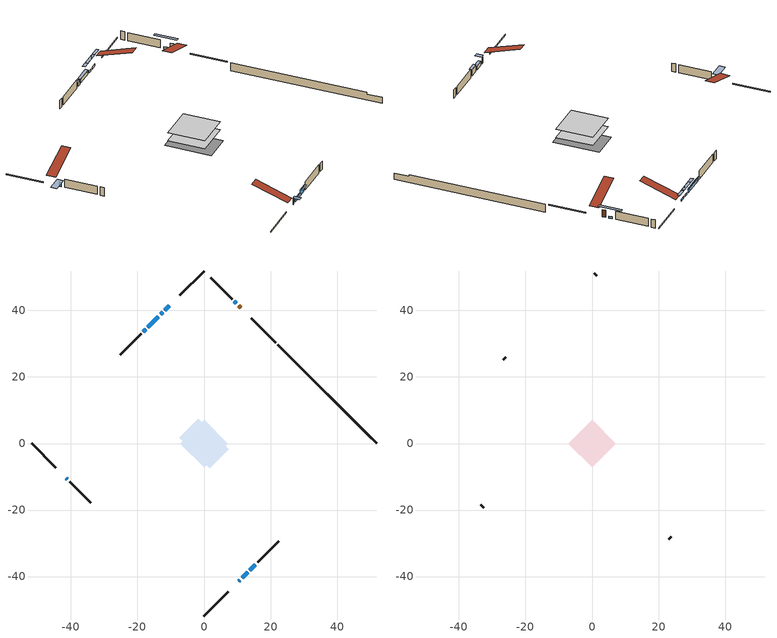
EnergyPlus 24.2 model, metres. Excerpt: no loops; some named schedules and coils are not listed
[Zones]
conditioned space
 floor adiabatic (AdiabaticFloorConstruction): -7.21,0 0,7.21 7.21,0 0,-7.21 z0.77
 floor foundation (Slab1 construction): -7.41,1.72 -1.72,7.41 7.41,-1.72 1.72,-7.41 z-1.55
 wall outside (RimJoist1 construction): 0,-51.84 7.27,-44.58 / -51.84,0 -44.58,-7.27 / 0,51.84 -7.27,44.58 / 21.53,30.31 14.26,37.58 z0.77:1.07
 wall outside (AdiabaticWallConstruction 1): 11.1,40.74 10.41,41.43 z0.77:2.8
 wall outside (AdiabaticWallConstruction): 10.43,-41.41 10.81,-41.03 / 13.77,-38.07 15.43,-36.42 z0.77:2.5; 9.76,42.08 9.11,42.73 / -10.43,41.41 -11.72,40.12 / -12.38,39.46 -13.03,38.81 z0.77:1.33; -41.41,-10.43 -41.03,-10.81 z0.77:2.07; -13.68,38.16 -16.92,34.92 / -17.57,34.27 -18.22,33.62 z0.77:1.84; 11.46,-40.38 13.12,-38.73 z0.77:1.79
 wall outside (Wall1 construction): 16.08,-35.76 22.44,-29.4 / -40.38,-11.46 -34.02,-17.82 / -18.88,32.96 -25.24,26.61 / 8.45,43.39 2.1,49.75 z0.77:3.21
 wall foundation (FoundationWall1 construction): 22.18,29.66,-1.55 22.18,29.66,0.77 48.88,2.97,0.77 48.88,2.97,0.28 51.84,0,0.28 51.84,0,-1.55
 window (WindowConstruction 4): 10.43,-41.41 10.81,-41.03 z0.77:2.5
 window (WindowConstruction 6): 9.76,42.08 9.11,42.73 z0.77:1.33
 window (WindowConstruction 7): -10.43,41.41 -11.72,40.12 z0.77:1.33
 window (WindowConstruction 8): -12.38,39.46 -13.03,38.81 z0.77:1.33
 window (WindowConstruction 5): -41.41,-10.43 -41.03,-10.81 z0.77:2.07
 window (WindowConstruction): -13.68,38.16 -16.92,34.92 z0.77:1.84
 window (WindowConstruction 1): -17.57,34.27 -18.22,33.62 z0.77:1.84
 window (WindowConstruction 2): 11.46,-40.38 13.12,-38.73 z0.77:1.78
 window (WindowConstruction 3): 13.77,-38.07 15.43,-36.42 z0.77:2.5
 door (Door): 11.1,40.74 10.42,41.43 z0.77:2.8
 ceiling adiabatic (AdiabaticFloorConstruction): 0,-7.21 7.21,0 0,7.21 -7.21,0 z0.77
attic - vented
 floor to conditioned space (Floor1 construction Reversed): -7.21,0 0,7.21 7.21,0 0,-7.21 z3.21
 wall outside (Wall2 construction): 23.1,-28.74 23.88,-27.96 / -33.36,-18.48 -32.58,-19.26 / -25.89,25.95 -26.68,25.17 / 1.44,50.4 0.66,51.18 z0.77:3.21
 roof outside (Roof1 construction): 9.77,-42.07,3.21 2.75,-35.04,6.52 0.9,-36.89,6.52 7.92,-43.92,3.21; -42.07,-9.77,3.21 -35.04,-2.75,6.52 -36.89,-0.9,6.52 -43.92,-7.92,3.21; -9.77,42.07,3.21 -2.75,35.04,6.52 -0.9,36.89,6.52 -7.92,43.92,3.21; 11.75,40.09,3.21 4.73,33.06,6.52 6.58,31.21,6.52 13.6,38.24,3.21
shading: 11.02,-40.82 10.22,-41.62 11.51,-42.92 12.31,-42.12 z2.8; 7.17,44.67 11.7,40.15 12.23,40.68 7.71,45.2 z4.07; -13.66,38.18 -8.49,43.35 -9.03,43.89 -14.2,38.72 z4.07; -14.96,36.88 -10.44,41.4 -10.98,41.93 -15.5,37.41 z4.07; -40.6,-11.24 -41.84,-10 -44.86,-13.02 -43.62,-14.26 z2.67; -17.02,34.82 -13.58,38.26 -14.12,38.8 -17.56,35.36 z1.99; -18.33,33.52 -17.47,34.37 -18.01,34.91 -18.86,34.05 z1.99; 13.22,-38.62 11.36,-40.48 11.9,-41.02 13.76,-39.16 z1.93; 15.53,-36.31 13.67,-38.18 14.2,-38.71 16.07,-36.85 z2.65
[Building]
Building 1: Terrain=Suburbs
[Site:Location]
Lennoxville_QC: Latitude {deg}=45.37; Longitude {deg}=-71.82; Time Zone {hr}=-5; Elevation {m}=181; Keep Site Location Information=Yes
[Site:GroundTemperature:Shallow]
1.13419, -1.04782, -1.22257, -0.187089, 3.96977, 8.10726, 11.6942, 13.9665, 14.1596, 12.3115, 8.81593, 4.80536
[Site:WaterMainsTemperature]
Calculation Method=Schedule; Temperature Schedule=mains temperature schedule
[Material] Roughness=Rough; Thermal Absorptance=0.9
Name | Thickness {m} | Conductivity {W/m-K} | Density {kg/m3} | Specific Heat {J/kg-K} | Solar Absorptance | Visible Absorptance
asphalt or fiberglass shingles | 0.00635 | 0.162714 | 1121.4 | 1465.45 | 0.4 | 0.4
ceiling stud and cavity | 0.1397 | 0.112058 | 65.682 | 1177.47 | 0.7 | 0.7
concrete 4.0 in. | 0.1016 | 1.803125 | 2242.8 | 837.4 | 0.7 | 0.7
concrete 8.0 in. | 0.2032 | 1.803125 | 2242.8 | 837.4 | 0.7 | 0.7
door material | 0.04445 | 0.053851 | 512.64 | 1214.23 | 0.7 | 0.7
exterior vertical ins | 0.0398443 | 0.029427 | 32.04 | 1214.23 | 0.7 | 0.7
floor covering | 0.0127 | 0.0433444 | 54.468 | 1339.84 | 0.6 | 0.6
floor rigid ins; wall rigid ins | 0.512978 | 0.029427 | 32.04 | 1214.23 | 0.7 | 0.7
floor stud and cavity | 0.1397 | 1.75129 | 37.0049 | 1207.88 | 0.7 | 0.7
furniture material conditioned space 1 | 0.1524 | 0.115458 | 640.8 | 1214.23 | 0.6 | 0.6
gypsum board | 0.0127 | 0.160291 | 801 | 837.4 | 0.6 | 0.6
gypsum board 1 | 0.0127 | 0.160291 | 801 | 837.4 | 0.7 | 0.7
osb sheathing 0.5 in. | 0.0127 | 0.115458 | 512.64 | 1214.23 | 0.7 | 0.7
osb sheathing 0.75 in. | 0.01905 | 0.115458 | 512.64 | 1214.23 | 0.7 | 0.7
osb sheathing 2.0 in. | 0.0508 | 0.115458 | 512.64 | 1214.23 | 0.7 | 0.7
rim joist stud and cavity | 0.0508 | 0.0299404 | 125.044 | 1163.47 | 0.6 | 0.6
wall stud and cavity | 0.1397 | 0.0849447 | 139.0536 | 1170.24 | 0.7 | 0.7
wall stud and cavity 1 | 0.0889 | 6.1454 | 50.32683 | 1063.81 | 0.6 | 0.6
wall stud and cavity 2 | 0.0889 | 0.380278 | 52.3479 | 1209.89 | 0.7 | 0.7
wall stud and cavity 3 | 0.0889 | 0.391764 | 83.0341 | 1211.67 | 0.7 | 0.7
wood siding | 0.0254 | 0.102417 | 544.68 | 1172.36 | 0.4 | 0.4
wood siding 1 | 0.00254 | 0.102417 | 544.68 | 1172.36 | 0.4 | 0.4
wood siding 2; wood siding 3; wood siding 4 | 0.0254 | 0.102417 | 544.68 | 1172.36 | 0.7 | 0.7
[WindowMaterial:SimpleGlazingSystem]
Name | U-Factor {W/m2-K} | Solar Heat Gain Coefficient
WindowMaterial | 2.662982 | 0.6
WindowMaterial 1 | 2.66525 | 0.57
WindowMaterial 2 | 2.66412 | 0.58
WindowMaterial 3 | 2.65958 | 0.66
WindowMaterial 4 | 4.08986 | 0.66
WindowMaterial 5 | 4.17674 | 0.66
WindowMaterial 6 | 2.03045 | 0.3
WindowMaterial 7 | 2.76064 | 0.45
[Construction]
AdiabaticFloorConstruction: floor stud and cavity, floor rigid ins, osb sheathing 0.75 in., floor covering
AdiabaticWallConstruction: wood siding 3, wall rigid ins, wall stud and cavity 2, gypsum board
AdiabaticWallConstruction 1: wood siding 4, wall rigid ins, wall stud and cavity 2, gypsum board
Door: door material
Floor1 construction Reversed: gypsum board, ceiling stud and cavity
FoundationWall1 construction: concrete 8.0 in., gypsum board 1
furniture construction conditioned space 1: furniture material conditioned space 1
PartitionWallConstruction: gypsum board, wall stud and cavity 3, gypsum board
RimJoist1 construction: wood siding 2, osb sheathing 2.0 in., rim joist stud and cavity
Roof1 construction: asphalt or fiberglass shingles
Slab1 construction: concrete 4.0 in.
Wall1 construction: wood siding, osb sheathing 0.5 in., wall stud and cavity, gypsum board
Wall2 construction: wood siding 1, wall stud and cavity 1
WindowConstruction: WindowMaterial
WindowConstruction 1: WindowMaterial 1
WindowConstruction 2: WindowMaterial 2
WindowConstruction 3: WindowMaterial 3
WindowConstruction 4: WindowMaterial 4
WindowConstruction 5: WindowMaterial 5
WindowConstruction 6; WindowConstruction 7: WindowMaterial 6
WindowConstruction 8: WindowMaterial 7
[Zone] Multiplier=1; Part of Total Floor Area=Yes
Name | Volume {m3}
attic - vented | 55.8983
conditioned space | 529.3
[Space]
Name | Zone | Volume {m3}
attic - vented 1 | attic - vented | 55.8983
conditioned space 1 | conditioned space | 529.3
[ZoneInfiltration:EffectiveLeakageArea]
infil attic - vented 1: Zone or Space=attic - vented 1; Schedule=Always On Discrete; Effective Air Leakage Area {cm2}=4457.14; Stack Coefficient=0.000399801; Wind Coefficient=1.35096e-05
[ZoneMixing]
whole house fan mix: Zone or Space=attic - vented; Schedule=Always On Continuous; Design Flow Rate Calculation Method=Flow/Zone; Design Flow Rate {m3/s}=0; Source Zone or Space=conditioned space
[SurfaceProperty:ExposedFoundationPerimeter]
Slab1: Exposed Perimeter Calculation Method=TotalExposedPerimeter; Total Exposed Perimeter {m}=41.941
[InternalMass] Zone or ZoneList=conditioned space; Space or SpaceList=conditioned space 1
Name | Construction | Surface Area {m2}
furniture mass conditioned space 1 | furniture construction conditioned space 1 | 83.2002
partition wall mass | PartitionWallConstruction | 208.001
[Lights]
interior lighting: Zone or ZoneList or Space or SpaceList=conditioned space 1; Schedule=interior lighting schedule; Design Level Calculation Method=LightingLevel; Lighting Level {W}=343.2; Return Air Fraction=0; Fraction Radiant=0.6; Fraction Visible=0.2; Fraction Replaceable=1
[People]
occupants: Zone or ZoneList or Space or SpaceList=conditioned space 1; Number of People Schedule=occupants schedule; Number of People Calculation Method=People; Number of People=3; Fraction Radiant=0.314171; Sensible Heat Fraction=0.56303; Activity Level Schedule=occupants activity schedule; Carbon Dioxide Generation Rate {m3/s-W}=0; Enable ASHRAE 55 Comfort Warnings=No; Mean Radiant Temperature Calculation Type=EnclosureAveraged
[ElectricEquipment] Zone or ZoneList or Space or SpaceList=conditioned space 1; Design Level Calculation Method=EquipmentLevel
Name | Schedule | Design Level {W} | Fraction Latent | Fraction Radiant | Fraction Lost
clothes dryer | clothes dryer schedule | 140.772 | 0.015 | 0.081 | 0.85
clothes washer | clothes washer schedule | 32.1985 | 0.03 | 0.162 | 0.7
cooking range | cooking range schedule | 215.147 | 0.08 | 0.432 | 0.2
dishwasher | dishwasher schedule | 66.8632 | 0.3 | 0.18 | 0.4
fridge | fridge schedule | 72.9452 | 0 | 0.6 | 0
mech vent bath fan 0 | mech vent bath fan 0 schedule | 50.2 | 0 | 0 | 1
mech vent house fan | mech vent house fan schedule | 0 | 0 | 0 | 1
mech vent house fan cfis | mech vent house fan cfis schedule | 0 | 0 | 0 | 0
mech vent range fan 0 | mech vent range fan 0 schedule | 57 | 0 | 0 | 1
misc plug loads | misc plug loads schedule | 494.7 | 0.045 | 0.513 | 0.1
whole house fan | Always On Discrete | 0 | 0 | 0 | 1
[OtherEquipment] Zone or ZoneList or Space or SpaceList=conditioned space 1; Design Level Calculation Method=EquipmentLevel
Name | Fuel Type | Schedule | Design Level {W} | Fraction Latent | Fraction Radiant | Fraction Lost
clothes dryer 1 | Electricity | clothes dryer schedule | 0 | 0.015 | 0.081 | 0.85
cooking range 1 | Electricity | cooking range schedule | 0 | 0.08 | 0.432 | 0.2
general water use latent | None | general water use schedule | 62.594 | 1 | 0 | 0
general water use sensible | None | general water use schedule | -61.6891 | 0 | 0.6 | 0
mech vent house fan latent load | None | Always On Discrete | 0 | 1 | 0 | 0
mech vent house fan sensible load | None | Always On Discrete | 0 | 0 | 0 | 0
water heater energy adjustment1 | Electricity | Always On Discrete | 0.01 | 0 | 0 | 1
[ZoneInfiltration:DesignFlowRate] Zone or ZoneList or Space or SpaceList=conditioned space 1; Schedule=Always On Discrete; Design Flow Rate Calculation Method=Flow/Zone; Design Flow Rate {m3/s}=0
infil flow; natural vent flow; whole house fan flow
[ZoneControl:Thermostat]
conditioned space Thermostat: Zone or ZoneList=conditioned space; Control Type Schedule=conditioned space Thermostat Schedule; Control 1=conditioned space temperature setpoint; Temperature Difference Between Cutout And Setpoint {deltaC}=0
[ThermostatSetpoint:DualSetpoint]
conditioned space temperature setpoint: Heating Setpoint Temperature Schedule=heating setpoint; Cooling Setpoint Temperature Schedule=cooling setpoint
[AirLoopHVAC:UnitarySystem]
unit heater unitary system: Control Type=Load; Controlling Zone or Thermostat Location=conditioned space; Dehumidification Control Type=None; Availability Schedule=Always On Discrete; Supply Fan=unit heater supply fan; Fan Placement=BlowThrough; Supply Air Fan Operating Mode Schedule=unit heater auto fan schedule; Heating Coil=unit heater htg coil; DX Heating Coil Sizing Ratio=1; Use DOAS DX Cooling Coil=No; Minimum Supply Air Temperature {C}=2; Latent Load Control=SensibleOnlyLoadControl; Cooling Supply Air Flow Rate Method=None; Heating Supply Air Flow Rate Method=SupplyAirFlowRate; Heating Supply Air Flow Rate {m3/s}=0.00141584; No Load Supply Air Flow Rate Method=SupplyAirFlowRate; No Load Supply Air Flow Rate {m3/s}=0; No Load Supply Air Flow Rate Control Set To Low Speed=Yes; Maximum Supply Air Temperature {C}=48.8889; Maximum Outdoor Dry-Bulb Temperature for Supplemental Heater Operation {C}=21; Ancillary On-Cycle Electric Power {W}=0; Ancillary Off-Cycle Electric Power {W}=0
[Zone equipment]
conditioned space: electric baseboard, unit heater unitary system
[Foundation:Kiva]
Foundation Kiva 1: Initial Indoor Air Temperature {C}=18; Wall Height Above Grade {m}=0.769986; Wall Depth Below Slab {m}=0.2032; Custom Block Material Name 1=exterior vertical ins; Custom Block Depth 1 {m}=2.31999; Custom Block X Position 1 {m}=0.2159; Custom Block Z Position 1 {m}=0
[Foundation:Kiva:Settings]
Soil Conductivity {W/m-K}=0.849921; Soil Density {kg/m3}=1842.3; Soil Specific Heat {J/kg-K}=418.7; Ground Solar Absorptivity=0.9; Ground Thermal Absorptivity=0.9; Ground Surface Roughness {m}=0.03; Far-Field Width {m}=40; Deep-Ground Boundary Condition=ZeroFlux; Deep-Ground Depth {m}=40; Minimum Cell Dimension {m}=0.2; Maximum Cell Growth Coefficient=3; Simulation Timestep=Timestep
[Exterior:Lights]
exterior lighting: Schedule=exterior lighting schedule; Design Level {W}=75.6
[EnergyManagementSystem:Sensor] Output:Variable or Output:Meter Index Key=conditioned space
Name | Output:Variable or Output:Meter
conditioned_space_clg_unmet_s | Zone Cooling Setpoint Not Met Time
conditioned_space_htg_unmet_s | Zone Heating Setpoint Not Met Time
fridge_tin_s; tin_s; tin_s_1 | Zone Mean Air Temperature
tout_s | Zone Outdoor Air Drybulb Temperature
win_s | Zone Air Humidity Ratio
[Schedule:Constant]
Name | Hourly Value
Always On Continuous; mech vent house fan schedule; mech vent house fan cfis schedule; Always On Discrete | 1
occupants activity schedule | 117.228
fridge schedule; unit heater auto fan schedule | 0
[Schedule:Week:Daily]
interior lighting schedule Week Rule - Jan1-Jan27: interior lighting schedule day, interior lighting schedule day, interior lighting schedule day, interior lighting schedule day, interior lighting schedule day, interior lighting schedule day, interior lighting schedule day, interior lighting schedule default day, interior lighting schedule default day, interior lighting schedule default day, interior lighting schedule default day, interior lighting schedule default day
interior lighting schedule Week Rule - Jan28-Feb3: interior lighting schedule day, interior lighting schedule day, interior lighting schedule day, interior lighting schedule day, interior lighting schedule day 1, interior lighting schedule day 1, interior lighting schedule day 1, interior lighting schedule default day, interior lighting schedule default day, interior lighting schedule default day, interior lighting schedule default day, interior lighting schedule default day
interior lighting schedule Week Rule - Feb4-Feb24: interior lighting schedule day 1, interior lighting schedule day 1, interior lighting schedule day 1, interior lighting schedule day 1, interior lighting schedule day 1, interior lighting schedule day 1, interior lighting schedule day 1, interior lighting schedule default day, interior lighting schedule default day, interior lighting schedule default day, interior lighting schedule default day, interior lighting schedule default day
interior lighting schedule Week Rule - Feb25-Mar3: interior lighting schedule day 1, interior lighting schedule day 1, interior lighting schedule day 1, interior lighting schedule day 1, interior lighting schedule day 2, interior lighting schedule day 2, interior lighting schedule day 2, interior lighting schedule default day, interior lighting schedule default day, interior lighting schedule default day, interior lighting schedule default day, interior lighting schedule default day
interior lighting schedule Week Rule - Mar4-Mar31: interior lighting schedule day 2, interior lighting schedule day 2, interior lighting schedule day 2, interior lighting schedule day 2, interior lighting schedule day 2, interior lighting schedule day 2, interior lighting schedule day 2, interior lighting schedule default day, interior lighting schedule default day, interior lighting schedule default day, interior lighting schedule default day, interior lighting schedule default day
interior lighting schedule Week Rule - Apr1-Apr28: interior lighting schedule day 3, interior lighting schedule day 3, interior lighting schedule day 3, interior lighting schedule day 3, interior lighting schedule day 3, interior lighting schedule day 3, interior lighting schedule day 3, interior lighting schedule default day, interior lighting schedule default day, interior lighting schedule default day, interior lighting schedule default day, interior lighting schedule default day
interior lighting schedule Week Rule - Apr29-May5: interior lighting schedule day 3, interior lighting schedule day 3, interior lighting schedule day 4, interior lighting schedule day 4, interior lighting schedule day 4, interior lighting schedule day 4, interior lighting schedule day 4, interior lighting schedule default day, interior lighting schedule default day, interior lighting schedule default day, interior lighting schedule default day, interior lighting schedule default day
interior lighting schedule Week Rule - May6-May26: interior lighting schedule day 4, interior lighting schedule day 4, interior lighting schedule day 4, interior lighting schedule day 4, interior lighting schedule day 4, interior lighting schedule day 4, interior lighting schedule day 4, interior lighting schedule default day, interior lighting schedule default day, interior lighting schedule default day, interior lighting schedule default day, interior lighting schedule default day
interior lighting schedule Week Rule - May27-Jun2: interior lighting schedule day 4, interior lighting schedule day 4, interior lighting schedule day 4, interior lighting schedule day 4, interior lighting schedule day 4, interior lighting schedule day 5, interior lighting schedule day 5, interior lighting schedule default day, interior lighting schedule default day, interior lighting schedule default day, interior lighting schedule default day, interior lighting schedule default day
interior lighting schedule Week Rule - Jun3-Jun30: interior lighting schedule day 5, interior lighting schedule day 5, interior lighting schedule day 5, interior lighting schedule day 5, interior lighting schedule day 5, interior lighting schedule day 5, interior lighting schedule day 5, interior lighting schedule default day, interior lighting schedule default day, interior lighting schedule default day, interior lighting schedule default day, interior lighting schedule default day
interior lighting schedule Week Rule - Jul1-Jul28: interior lighting schedule day 6, interior lighting schedule day 6, interior lighting schedule day 6, interior lighting schedule day 6, interior lighting schedule day 6, interior lighting schedule day 6, interior lighting schedule day 6, interior lighting schedule default day, interior lighting schedule default day, interior lighting schedule default day, interior lighting schedule default day, interior lighting schedule default day
interior lighting schedule Week Rule - Jul29-Aug4: interior lighting schedule day 6, interior lighting schedule day 6, interior lighting schedule day 6, interior lighting schedule day 7, interior lighting schedule day 7, interior lighting schedule day 7, interior lighting schedule day 7, interior lighting schedule default day, interior lighting schedule default day, interior lighting schedule default day, interior lighting schedule default day, interior lighting schedule default day
interior lighting schedule Week Rule - Aug5-Aug25: interior lighting schedule day 7, interior lighting schedule day 7, interior lighting schedule day 7, interior lighting schedule day 7, interior lighting schedule day 7, interior lighting schedule day 7, interior lighting schedule day 7, interior lighting schedule default day, interior lighting schedule default day, interior lighting schedule default day, interior lighting schedule default day, interior lighting schedule default day
interior lighting schedule Week Rule - Aug26-Sep1: interior lighting schedule day 7, interior lighting schedule day 7, interior lighting schedule day 7, interior lighting schedule day 7, interior lighting schedule day 7, interior lighting schedule day 7, interior lighting schedule day 8, interior lighting schedule default day, interior lighting schedule default day, interior lighting schedule default day, interior lighting schedule default day, interior lighting schedule default day
interior lighting schedule Week Rule - Sep2-Sep29: interior lighting schedule day 8, interior lighting schedule day 8, interior lighting schedule day 8, interior lighting schedule day 8, interior lighting schedule day 8, interior lighting schedule day 8, interior lighting schedule day 8, interior lighting schedule default day, interior lighting schedule default day, interior lighting schedule default day, interior lighting schedule default day, interior lighting schedule default day
interior lighting schedule Week Rule - Sep30-Oct6: interior lighting schedule day 8, interior lighting schedule day 9, interior lighting schedule day 9, interior lighting schedule day 9, interior lighting schedule day 9, interior lighting schedule day 9, interior lighting schedule day 9, interior lighting schedule default day, interior lighting schedule default day, interior lighting schedule default day, interior lighting schedule default day, interior lighting schedule default day
interior lighting schedule Week Rule - Oct7-Oct27: interior lighting schedule day 9, interior lighting schedule day 9, interior lighting schedule day 9, interior lighting schedule day 9, interior lighting schedule day 9, interior lighting schedule day 9, interior lighting schedule day 9, interior lighting schedule default day, interior lighting schedule default day, interior lighting schedule default day, interior lighting schedule default day, interior lighting schedule default day
interior lighting schedule Week Rule - Oct28-Nov3: interior lighting schedule day 9, interior lighting schedule day 9, interior lighting schedule day 9, interior lighting schedule day 9, interior lighting schedule day 10, interior lighting schedule day 10, interior lighting schedule day 10, interior lighting schedule default day, interior lighting schedule default day, interior lighting schedule default day, interior lighting schedule default day, interior lighting schedule default day
interior lighting schedule Week Rule - Nov4-Nov24: interior lighting schedule day 10, interior lighting schedule day 10, interior lighting schedule day 10, interior lighting schedule day 10, interior lighting schedule day 10, interior lighting schedule day 10, interior lighting schedule day 10, interior lighting schedule default day, interior lighting schedule default day, interior lighting schedule default day, interior lighting schedule default day, interior lighting schedule default day
interior lighting schedule Week Rule - Nov25-Dec1: interior lighting schedule day 10, interior lighting schedule day 10, interior lighting schedule day 10, interior lighting schedule day 10, interior lighting schedule day 10, interior lighting schedule day 10, interior lighting schedule day 11, interior lighting schedule default day, interior lighting schedule default day, interior lighting schedule default day, interior lighting schedule default day, interior lighting schedule default day
interior lighting schedule Week Rule - Dec2-Dec31: interior lighting schedule day 11, interior lighting schedule day 11, interior lighting schedule day 11, interior lighting schedule day 11, interior lighting schedule day 11, interior lighting schedule day 11, interior lighting schedule day 11, interior lighting schedule default day, interior lighting schedule default day, interior lighting schedule default day, interior lighting schedule default day, interior lighting schedule default day
occupants schedule Week Rule - Jan1-Dec31: occupants schedule day, occupants schedule day, occupants schedule day, occupants schedule day, occupants schedule day, occupants schedule day, occupants schedule day, occupants schedule default day, occupants schedule default day, occupants schedule default day, occupants schedule default day, occupants schedule default day
clothes dryer schedule Week Rule - Jan1-Dec31: clothes dryer schedule day, clothes dryer schedule day, clothes dryer schedule day, clothes dryer schedule day, clothes dryer schedule day, clothes dryer schedule day, clothes dryer schedule day, clothes dryer schedule default day, clothes dryer schedule default day, clothes dryer schedule default day, clothes dryer schedule default day, clothes dryer schedule default day
clothes washer schedule Week Rule - Jan1-Dec31: clothes washer schedule day, clothes washer schedule day, clothes washer schedule day, clothes washer schedule day, clothes washer schedule day, clothes washer schedule day, clothes washer schedule day, clothes washer schedule default day, clothes washer schedule default day, clothes washer schedule default day, clothes washer schedule default day, clothes washer schedule default day
cooking range schedule Week Rule - Jan1-Dec31: cooking range schedule day, cooking range schedule day, cooking range schedule day, cooking range schedule day, cooking range schedule day, cooking range schedule day, cooking range schedule day, cooking range schedule default day, cooking range schedule default day, cooking range schedule default day, cooking range schedule default day, cooking range schedule default day
dishwasher schedule Week Rule - Jan1-Dec31: dishwasher schedule day, dishwasher schedule day, dishwasher schedule day, dishwasher schedule day, dishwasher schedule day, dishwasher schedule day, dishwasher schedule day, dishwasher schedule default day, dishwasher schedule default day, dishwasher schedule default day, dishwasher schedule default day, dishwasher schedule default day
mech vent bath fan 0 schedule Week Rule - Jan1-Dec31: mech vent bath fan 0 schedule day, mech vent bath fan 0 schedule day, mech vent bath fan 0 schedule day, mech vent bath fan 0 schedule day, mech vent bath fan 0 schedule day, mech vent bath fan 0 schedule day, mech vent bath fan 0 schedule day, mech vent bath fan 0 schedule default day, mech vent bath fan 0 schedule default day, mech vent bath fan 0 schedule default day, mech vent bath fan 0 schedule default day, mech vent bath fan 0 schedule default day
mech vent range fan 0 schedule Week Rule - Jan1-Dec31: mech vent range fan 0 schedule day, mech vent range fan 0 schedule day, mech vent range fan 0 schedule day, mech vent range fan 0 schedule day, mech vent range fan 0 schedule day, mech vent range fan 0 schedule day, mech vent range fan 0 schedule day, mech vent range fan 0 schedule default day, mech vent range fan 0 schedule default day, mech vent range fan 0 schedule default day, mech vent range fan 0 schedule default day, mech vent range fan 0 schedule default day
misc plug loads schedule Week Rule - Jan1-Dec31: misc plug loads schedule day, misc plug loads schedule day, misc plug loads schedule day, misc plug loads schedule day, misc plug loads schedule day, misc plug loads schedule day, misc plug loads schedule day, misc plug loads schedule default day, misc plug loads schedule default day, misc plug loads schedule default day, misc plug loads schedule default day, misc plug loads schedule default day
general water use schedule Week Rule - Jan1-Dec31: general water use schedule day, general water use schedule day, general water use schedule day, general water use schedule day, general water use schedule day, general water use schedule day, general water use schedule day, general water use schedule default day, general water use schedule default day, general water use schedule default day, general water use schedule default day, general water use schedule default day
exterior lighting schedule Week Rule - Jan1-Jan27: exterior lighting schedule day, exterior lighting schedule day, exterior lighting schedule day, exterior lighting schedule day, exterior lighting schedule day, exterior lighting schedule day, exterior lighting schedule day, exterior lighting schedule default day, exterior lighting schedule default day, exterior lighting schedule default day, exterior lighting schedule default day, exterior lighting schedule default day
exterior lighting schedule Week Rule - Jan28-Feb3: exterior lighting schedule day, exterior lighting schedule day, exterior lighting schedule day, exterior lighting schedule day, exterior lighting schedule day 1, exterior lighting schedule day 1, exterior lighting schedule day 1, exterior lighting schedule default day, exterior lighting schedule default day, exterior lighting schedule default day, exterior lighting schedule default day, exterior lighting schedule default day
exterior lighting schedule Week Rule - Feb4-Feb24: exterior lighting schedule day 1, exterior lighting schedule day 1, exterior lighting schedule day 1, exterior lighting schedule day 1, exterior lighting schedule day 1, exterior lighting schedule day 1, exterior lighting schedule day 1, exterior lighting schedule default day, exterior lighting schedule default day, exterior lighting schedule default day, exterior lighting schedule default day, exterior lighting schedule default day
exterior lighting schedule Week Rule - Feb25-Mar3: exterior lighting schedule day 1, exterior lighting schedule day 1, exterior lighting schedule day 1, exterior lighting schedule day 1, exterior lighting schedule day 2, exterior lighting schedule day 2, exterior lighting schedule day 2, exterior lighting schedule default day, exterior lighting schedule default day, exterior lighting schedule default day, exterior lighting schedule default day, exterior lighting schedule default day
exterior lighting schedule Week Rule - Mar4-Mar31: exterior lighting schedule day 2, exterior lighting schedule day 2, exterior lighting schedule day 2, exterior lighting schedule day 2, exterior lighting schedule day 2, exterior lighting schedule day 2, exterior lighting schedule day 2, exterior lighting schedule default day, exterior lighting schedule default day, exterior lighting schedule default day, exterior lighting schedule default day, exterior lighting schedule default day
exterior lighting schedule Week Rule - Apr1-Apr28: exterior lighting schedule day 3, exterior lighting schedule day 3, exterior lighting schedule day 3, exterior lighting schedule day 3, exterior lighting schedule day 3, exterior lighting schedule day 3, exterior lighting schedule day 3, exterior lighting schedule default day, exterior lighting schedule default day, exterior lighting schedule default day, exterior lighting schedule default day, exterior lighting schedule default day
exterior lighting schedule Week Rule - Apr29-May5: exterior lighting schedule day 3, exterior lighting schedule day 3, exterior lighting schedule day 4, exterior lighting schedule day 4, exterior lighting schedule day 4, exterior lighting schedule day 4, exterior lighting schedule day 4, exterior lighting schedule default day, exterior lighting schedule default day, exterior lighting schedule default day, exterior lighting schedule default day, exterior lighting schedule default day
exterior lighting schedule Week Rule - May6-May26: exterior lighting schedule day 4, exterior lighting schedule day 4, exterior lighting schedule day 4, exterior lighting schedule day 4, exterior lighting schedule day 4, exterior lighting schedule day 4, exterior lighting schedule day 4, exterior lighting schedule default day, exterior lighting schedule default day, exterior lighting schedule default day, exterior lighting schedule default day, exterior lighting schedule default day
exterior lighting schedule Week Rule - May27-Jun2: exterior lighting schedule day 4, exterior lighting schedule day 4, exterior lighting schedule day 4, exterior lighting schedule day 4, exterior lighting schedule day 4, exterior lighting schedule day 5, exterior lighting schedule day 5, exterior lighting schedule default day, exterior lighting schedule default day, exterior lighting schedule default day, exterior lighting schedule default day, exterior lighting schedule default day
exterior lighting schedule Week Rule - Jun3-Jun30: exterior lighting schedule day 5, exterior lighting schedule day 5, exterior lighting schedule day 5, exterior lighting schedule day 5, exterior lighting schedule day 5, exterior lighting schedule day 5, exterior lighting schedule day 5, exterior lighting schedule default day, exterior lighting schedule default day, exterior lighting schedule default day, exterior lighting schedule default day, exterior lighting schedule default day
exterior lighting schedule Week Rule - Jul1-Jul28: exterior lighting schedule day 6, exterior lighting schedule day 6, exterior lighting schedule day 6, exterior lighting schedule day 6, exterior lighting schedule day 6, exterior lighting schedule day 6, exterior lighting schedule day 6, exterior lighting schedule default day, exterior lighting schedule default day, exterior lighting schedule default day, exterior lighting schedule default day, exterior lighting schedule default day
exterior lighting schedule Week Rule - Jul29-Aug4: exterior lighting schedule day 6, exterior lighting schedule day 6, exterior lighting schedule day 6, exterior lighting schedule day 7, exterior lighting schedule day 7, exterior lighting schedule day 7, exterior lighting schedule day 7, exterior lighting schedule default day, exterior lighting schedule default day, exterior lighting schedule default day, exterior lighting schedule default day, exterior lighting schedule default day
exterior lighting schedule Week Rule - Aug5-Aug25: exterior lighting schedule day 7, exterior lighting schedule day 7, exterior lighting schedule day 7, exterior lighting schedule day 7, exterior lighting schedule day 7, exterior lighting schedule day 7, exterior lighting schedule day 7, exterior lighting schedule default day, exterior lighting schedule default day, exterior lighting schedule default day, exterior lighting schedule default day, exterior lighting schedule default day
exterior lighting schedule Week Rule - Aug26-Sep1: exterior lighting schedule day 7, exterior lighting schedule day 7, exterior lighting schedule day 7, exterior lighting schedule day 7, exterior lighting schedule day 7, exterior lighting schedule day 7, exterior lighting schedule day 8, exterior lighting schedule default day, exterior lighting schedule default day, exterior lighting schedule default day, exterior lighting schedule default day, exterior lighting schedule default day
exterior lighting schedule Week Rule - Sep2-Sep29: exterior lighting schedule day 8, exterior lighting schedule day 8, exterior lighting schedule day 8, exterior lighting schedule day 8, exterior lighting schedule day 8, exterior lighting schedule day 8, exterior lighting schedule day 8, exterior lighting schedule default day, exterior lighting schedule default day, exterior lighting schedule default day, exterior lighting schedule default day, exterior lighting schedule default day
exterior lighting schedule Week Rule - Sep30-Oct6: exterior lighting schedule day 8, exterior lighting schedule day 9, exterior lighting schedule day 9, exterior lighting schedule day 9, exterior lighting schedule day 9, exterior lighting schedule day 9, exterior lighting schedule day 9, exterior lighting schedule default day, exterior lighting schedule default day, exterior lighting schedule default day, exterior lighting schedule default day, exterior lighting schedule default day
[Schedule:Year]
interior lighting schedule: interior lighting schedule Week Rule - Jan1-Jan27, 1, 1, 1, 27, interior lighting schedule Week Rule - Jan28-Feb3, 1, 28, 2, 3, interior lighting schedule Week Rule - Feb4-Feb24, 2, 4, 2, 24, interior lighting schedule Week Rule - Feb25-Mar3, 2, 25, 3, 3, interior lighting schedule Week Rule - Mar4-Mar31, 3, 4, 3, 31, interior lighting schedule Week Rule - Apr1-Apr28, 4, 1, 4, 28, interior lighting schedule Week Rule - Apr29-May5, 4, 29, 5, 5, interior lighting schedule Week Rule - May6-May26, 5, 6, 5, 26, interior lighting schedule Week Rule - May27-Jun2, 5, 27, 6, 2, interior lighting schedule Week Rule - Jun3-Jun30, 6, 3, 6, 30, interior lighting schedule Week Rule - Jul1-Jul28, 7, 1, 7, 28, interior lighting schedule Week Rule - Jul29-Aug4, 7, 29, 8, 4, interior lighting schedule Week Rule - Aug5-Aug25, 8, 5, 8, 25, interior lighting schedule Week Rule - Aug26-Sep1, 8, 26, 9, 1, interior lighting schedule Week Rule - Sep2-Sep29, 9, 2, 9, 29, interior lighting schedule Week Rule - Sep30-Oct6, 9, 30, 10, 6, interior lighting schedule Week Rule - Oct7-Oct27, 10, 7, 10, 27, interior lighting schedule Week Rule - Oct28-Nov3, 10, 28, 11, 3, interior lighting schedule Week Rule - Nov4-Nov24, 11, 4, 11, 24, interior lighting schedule Week Rule - Nov25-Dec1, 11, 25, 12, 1, interior lighting schedule Week Rule - Dec2-Dec31, 12, 2, 12, 31
occupants schedule: occupants schedule Week Rule - Jan1-Dec31, 1, 1, 12, 31
clothes dryer schedule: clothes dryer schedule Week Rule - Jan1-Dec31, 1, 1, 12, 31
clothes washer schedule: clothes washer schedule Week Rule - Jan1-Dec31, 1, 1, 12, 31
cooking range schedule: cooking range schedule Week Rule - Jan1-Dec31, 1, 1, 12, 31
dishwasher schedule: dishwasher schedule Week Rule - Jan1-Dec31, 1, 1, 12, 31
mech vent bath fan 0 schedule: mech vent bath fan 0 schedule Week Rule - Jan1-Dec31, 1, 1, 12, 31
mech vent range fan 0 schedule: mech vent range fan 0 schedule Week Rule - Jan1-Dec31, 1, 1, 12, 31
misc plug loads schedule: misc plug loads schedule Week Rule - Jan1-Dec31, 1, 1, 12, 31
general water use schedule: general water use schedule Week Rule - Jan1-Dec31, 1, 1, 12, 31
exterior lighting schedule: exterior lighting schedule Week Rule - Jan1-Jan27, 1, 1, 1, 27, exterior lighting schedule Week Rule - Jan28-Feb3, 1, 28, 2, 3, exterior lighting schedule Week Rule - Feb4-Feb24, 2, 4, 2, 24, exterior lighting schedule Week Rule - Feb25-Mar3, 2, 25, 3, 3, exterior lighting schedule Week Rule - Mar4-Mar31, 3, 4, 3, 31, exterior lighting schedule Week Rule - Apr1-Apr28, 4, 1, 4, 28, exterior lighting schedule Week Rule - Apr29-May5, 4, 29, 5, 5, exterior lighting schedule Week Rule - May6-May26, 5, 6, 5, 26, exterior lighting schedule Week Rule - May27-Jun2, 5, 27, 6, 2, exterior lighting schedule Week Rule - Jun3-Jun30, 6, 3, 6, 30, exterior lighting schedule Week Rule - Jul1-Jul28, 7, 1, 7, 28, exterior lighting schedule Week Rule - Jul29-Aug4, 7, 29, 8, 4, exterior lighting schedule Week Rule - Aug5-Aug25, 8, 5, 8, 25, exterior lighting schedule Week Rule - Aug26-Sep1, 8, 26, 9, 1, exterior lighting schedule Week Rule - Sep2-Sep29, 9, 2, 9, 29, exterior lighting schedule Week Rule - Sep30-Oct6, 9, 30, 10, 6, exterior lighting schedule Week Rule - Oct7-Oct27, 10, 7, 10, 27, exterior lighting schedule Week Rule - Oct28-Nov3, 10, 28, 11, 3, exterior lighting schedule Week Rule - Nov4-Nov24, 11, 4, 11, 24, exterior lighting schedule Week Rule - Nov25-Dec1, 11, 25, 12, 1, exterior lighting schedule Week Rule - Dec2-Dec31, 12, 2, 12, 31
[Schedule:Compact]
conditioned space Thermostat Schedule: Through: 12/31, For: AllDays, Until: 24:00, 4
mains temperature schedule: Through: 01/01, For: AllDays, Until: 24:00, 5.95333, Through: 01/02, For: AllDays, Until: 24:00, 5.88111, Through: 01/03, For: AllDays, Until: 24:00, 5.81, Through: 01/04, For: AllDays, Until: 24:00, 5.74, Through: 01/05, For: AllDays, Until: 24:00, 5.67111, Through: 01/06, For: AllDays, Until: 24:00, 5.60333, Through: 01/07, For: AllDays, Until: 24:00, 5.53667, Through: 01/08, For: AllDays, Until: 24:00, 5.47111, Through: 01/09, For: AllDays, Until: 24:00, 5.40722, Through: 01/10, For: AllDays, Until: 24:00, 5.34444, Through: 01/11, For: AllDays, Until: 24:00, 5.28278, Through: 01/12, For: AllDays, Until: 24:00, 5.22278, Through: 01/13, For: AllDays, Until: 24:00, 5.16333, Through: 01/14, For: AllDays, Until: 24:00, 5.10611, Through: 01/15, For: AllDays, Until: 24:00, 5.04944, Through: 01/16, For: AllDays, Until: 24:00, 4.995, Through: 01/17, For: AllDays, Until: 24:00, 4.94111, Through: 01/18, For: AllDays, Until: 24:00, 4.88889, Through: 01/19, For: AllDays, Until: 24:00, 4.83833, Through: 01/20, For: AllDays, Until: 24:00, 4.78889, Through: 01/21, For: AllDays, Until: 24:00, 4.74111, Through: 01/22, For: AllDays, Until: 24:00, 4.69444, Through: 01/23, For: AllDays, Until: 24:00, 4.64944, Through: 01/24, For: AllDays, Until: 24:00, 4.60611, Through: 01/25, For: AllDays, Until: 24:00, 4.56389, Through: 01/26, For: AllDays, Until: 24:00, 4.52333, Through: 01/27, For: AllDays, Until: 24:00, 4.48444, Through: 01/28, For: AllDays, Until: 24:00, 4.44722, Through: 01/29, For: AllDays, Until: 24:00, 4.41111, Through: 01/30, For: AllDays, Until: 24:00, 4.37667, Through: 01/31, For: AllDays, Until: 24:00, 4.34389, Through: 02/01, For: AllDays, Until: 24:00, 4.31278, Through: 02/02, For: AllDays, Until: 24:00, 4.28278, Through: 02/03, For: AllDays, Until: 24:00, 4.255, Through: 02/04, For: AllDays, Until: 24:00, 4.22833, Through: 02/05, For: AllDays, Until: 24:00, 4.20333, Through: 02/06, For: AllDays, Until: 24:00, 4.18, Through: 02/07, For: AllDays, Until: 24:00, 4.15833, Through: 02/08, For: AllDays, Until: 24:00, 4.13833, Through: 02/09, For: AllDays, Until: 24:00, 4.12, Through: 02/10, For: AllDays, Until: 24:00, 4.10333, Through: 02/11, For: AllDays, Until: 24:00, 4.08833, Through: 02/12, For: AllDays, Until: 24:00, 4.07444, Through: 02/13, For: AllDays, Until: 24:00, 4.06278, Through: 02/14, For: AllDays, Until: 24:00, 4.05278, Through: 02/15, For: AllDays, Until: 24:00, 4.04389, Through: 02/16, For: AllDays, Until: 24:00, 4.03722, Through: 02/17, For: AllDays, Until: 24:00, 4.03167, Through: 02/18, For: AllDays, Until: 24:00, 4.02833, Through: 02/19, For: AllDays, Until: 24:00, 4.02667, Through: 02/20, For: AllDays, Until: 24:00, 4.02611, Through: 02/21, For: AllDays, Until: 24:00, 4.02778, Through: 02/22, For: AllDays, Until: 24:00, 4.03056, Through: 02/23, For: AllDays, Until: 24:00, 4.03556, Through: 02/24, For: AllDays, Until: 24:00, 4.04167, Through: 02/25, For: AllDays, Until: 24:00, 4.05, Through: 02/26, For: AllDays, Until: 24:00, 4.05944, Through: 02/27, For: AllDays, Until: 24:00, 4.07111, Through: 02/28, For: AllDays, Until: 24:00, 4.08389, Through: 03/01, For: AllDays, Until: 24:00, 4.09833, Through: 03/02, For: AllDays, Until: 24:00, 4.115, Through: 03/03, For: AllDays, Until: 24:00, 4.13278, Through: 03/04, For: AllDays, Until: 24:00, 4.15222, Through: 03/05, For: AllDays, Until: 24:00, 4.17333, Through: 03/06, For: AllDays, Until: 24:00, 4.19611, Through: 03/07, For: AllDays, Until: 24:00, 4.22056, Through: 03/08, For: AllDays, Until: 24:00, 4.24667, Through: 03/09, For: AllDays, Until: 24:00, 4.27444, Through: 03/10, For: AllDays, Until: 24:00, 4.30389, Through: 03/11, For: AllDays, Until: 24:00, 4.33444, Through: 03/12, For: AllDays, Until: 24:00, 4.36667, Through: 03/13, For: AllDays, Until: 24:00, 4.40056, Through: 03/14, For: AllDays, Until: 24:00, 4.43611, Through: 03/15, For: AllDays, Until: 24:00, 4.47333, Through: 03/16, For: AllDays, Until: 24:00, 4.51167, Through: 03/17, For: AllDays, Until: 24:00, 4.55167, Through: 03/18, For: AllDays, Until: 24:00, 4.59333, Through: 03/19, For: AllDays, Until: 24:00, 4.63667, Through: 03/20, For: AllDays, Until: 24:00, 4.68111, Through: 03/21, For: AllDays, Until: 24:00, 4.72722, Through: 03/22, For: AllDays, Until: 24:00, 4.77444, Through: 03/23, For: AllDays, Until: 24:00, 4.82333, Through: 03/24, For: AllDays, Until: 24:00, 4.87389, Through: 03/25, For: AllDays, Until: 24:00, 4.92556, Through: 03/26, For: AllDays, Until: 24:00, 4.97889, Through: 03/27, For: AllDays, Until: 24:00, 5.03333, Through: 03/28, For: AllDays, Until: 24:00, 5.08889, Through: 03/29, For: AllDays, Until: 24:00, 5.14611, Through: 03/30, For: AllDays, Until: 24:00, 5.205, Through: 03/31, For: AllDays, Until: 24:00, 5.26444, Through: 04/01, For: AllDays, Until: 24:00, 5.32611, Through: 04/02, For: AllDays, Until: 24:00, 5.38833, Through: 04/03, For: AllDays, Until: 24:00, 5.45222, Through: 04/04, For: AllDays, Until: 24:00, 5.51722, Through: 04/05, For: AllDays, Until: 24:00, 5.58333, Through: 04/06, For: AllDays, Until: 24:00, 5.65056, Through: 04/07, For: AllDays, Until: 24:00, 5.71889, Through: 04/08, For: AllDays, Until: 24:00, 5.78889, Through: 04/09, For: AllDays, Until: 24:00, 5.85944, Through: 04/10, For: AllDays, Until: 24:00, 5.93167, Through: 04/11, For: AllDays, Until: 24:00, 6.00444, Through: 04/12, For: AllDays, Until: 24:00, 6.07889, Through: 04/13, For: AllDays, Until: 24:00, 6.15389, Through: 04/14, For: AllDays, Until: 24:00, 6.23056, Through: 04/15, For: AllDays, Until: 24:00, 6.30778, Through: 04/16, For: AllDays, Until: 24:00, 6.38556, Through: 04/17, For: AllDays, Until: 24:00, 6.465, Through: 04/18, For: AllDays, Until: 24:00, 6.545, Through: 04/19, For: AllDays, Until: 24:00, 6.62611, Through: 04/20, For: AllDays, Until: 24:00, 6.70833, Through: 04/21, For: AllDays, Until: 24:00, 6.79111, Through: 04/22, For: AllDays, Until: 24:00, 6.87444, Through: 04/23, For: AllDays, Until: 24:00, 6.95889, Through: 04/24, For: AllDays, Until: 24:00, 7.04444, Through: 04/25, For: AllDays, Until: 24:00, 7.13056, Through: 04/26, For: AllDays, Until: 24:00, 7.21722, Through: 04/27, For: AllDays, Until: 24:00, 7.30444, Through: 04/28, For: AllDays, Until: 24:00, 7.39278, Through: 04/29, For: AllDays, Until: 24:00, 7.48167, Through: 04/30, For: AllDays, Until: 24:00, 7.57111, Through: 05/01, For: AllDays, Until: 24:00, 7.66111, Through: 05/02, For: AllDays, Until: 24:00, 7.75222, Through: 05/03, For: AllDays, Until: 24:00, 7.84333, Through: 05/04, For: AllDays, Until: 24:00, 7.935, Through: 05/05, For: AllDays, Until: 24:00, 8.02722, Through: 05/06, For: AllDays, Until: 24:00, 8.12, Through: 05/07, For: AllDays, Until: 24:00, 8.21333, Through: 05/08, For: AllDays, Until: 24:00, 8.30667, Through: 05/09, For: AllDays, Until: 24:00, 8.40111, Through: 05/10, For: AllDays, Until: 24:00, 8.49556, Through: 05/11, For: AllDays, Until: 24:00, 8.59, Through: 05/12, For: AllDays, Until: 24:00, 8.685, Through: 05/13, For: AllDays, Until: 24:00, 8.78056, Through: 05/14, For: AllDays, Until: 24:00, 8.87611, Through: 05/15, For: AllDays, Until: 24:00, 8.97167, Through: 05/16, For: AllDays, Until: 24:00, 9.06778, Through: 05/17, For: AllDays, Until: 24:00, 9.16389, Through: 05/18, For: AllDays, Until: 24:00, 9.26056, Through: 05/19, For: AllDays, Until: 24:00, 9.35667, Through: 05/20, For: AllDays, Until: 24:00, 9.45333, Through: 05/21, For: AllDays, Until: 24:00, 9.55, Through: 05/22, For: AllDays, Until: 24:00, 9.64667, Through: 05/23, For: AllDays, Until: 24:00, 9.74278, Through: 05/24, For: AllDays, Until: 24:00, 9.83944, Through: 05/25, For: AllDays, Until: 24:00, 9.93611, Through: 05/26, For: AllDays, Until: 24:00, 10.0328, Through: 05/27, For: AllDays, Until: 24:00, 10.1289, Through: 05/28, For: AllDays, Until: 24:00, 10.225, Through: 05/29, For: AllDays, Until: 24:00, 10.3211, Through: 05/30, For: AllDays, Until: 24:00, 10.4167, Through: 05/31, For: AllDays, Until: 24:00, 10.5122, Through: 06/01, For: AllDays, Until: 24:00, 10.6078, Through: 06/02, For: AllDays, Until: 24:00, 10.7028, Through: 06/03, For: AllDays, Until: 24:00, 10.7972, Through: 06/04, For: AllDays, Until: 24:00, 10.8917, Through: 06/05, For: AllDays, Until: 24:00, 10.9856, Through: 06/06, For: AllDays, Until: 24:00, 11.0789, Through: 06/07, For: AllDays, Until: 24:00, 11.1722, Through: 06/08, For: AllDays, Until: 24:00, 11.265, Through: 06/09, For: AllDays, Until: 24:00, 11.3572, Through: 06/10, For: AllDays, Until: 24:00, 11.4489, Through: 06/11, For: AllDays, Until: 24:00, 11.54, Through: 06/12, For: AllDays, Until: 24:00, 11.6306, Through: 06/13, For: AllDays, Until: 24:00, 11.7206, Through: 06/14, For: AllDays, Until: 24:00, 11.81, Through: 06/15, For: AllDays, Until: 24:00, 11.8989, Through: 06/16, For: AllDays, Until: 24:00, 11.9872, Through: 06/17, For: AllDays, Until: 24:00, 12.0744, Through: 06/18, For: AllDays, Until: 24:00, 12.1611, Through: 06/19, For: AllDays, Until: 24:00, 12.2472, Through: 06/20, For: AllDays, Until: 24:00, 12.3322, Through: 06/21, For: AllDays, Until: 24:00, 12.4167, Through: 06/22, For: AllDays, Until: 24:00, 12.5, Through: 06/23, For: AllDays, Until: 24:00, 12.5828, Through: 06/24, For: AllDays, Until: 24:00, 12.6644, Through: 06/25, For: AllDays, Until: 24:00, 12.7456, Through: 06/26, For: AllDays, Until: 24:00, 12.8256, Through: 06/27, For: AllDays, Until: 24:00, 12.9044, Through: 06/28, For: AllDays, Until: 24:00, 12.9828, Through: 06/29, For: AllDays, Until: 24:00, 13.0594, Through: 06/30, For: AllDays, Until: 24:00, 13.1356, Through: 07/01, For: AllDays, Until: 24:00, 13.2106, Through: 07/02, For: AllDays, Until: 24:00, 13.285, Through: 07/03, For: AllDays, Until: 24:00, 13.3578, Through: 07/04, For: AllDays, Until: 24:00, 13.4294, Through: 07/05, For: AllDays, Until: 24:00, 13.5, Through: 07/06, For: AllDays, Until: 24:00, 13.57, Through: 07/07, For: AllDays, Until: 24:00, 13.6383, Through: 07/08, For: AllDays, Until: 24:00, 13.7056, Through: 07/09, For: AllDays, Until: 24:00, 13.7711, Through: 07/10, For: AllDays, Until: 24:00, 13.8361, Through: 07/11, For: AllDays, Until: 24:00, 13.8994, Through: 07/12, For: AllDays, Until: 24:00, 13.9617, Through: 07/13, For: AllDays, Until: 24:00, 14.0228, Through: 07/14, For: AllDays, Until: 24:00, 14.0828, Through: 07/15, For: AllDays, Until: 24:00, 14.1411, Through: 07/16, For: AllDays, Until: 24:00, 14.1978, Through: 07/17, For: AllDays, Until: 24:00, 14.2539, Through: 07/18, For: AllDays, Until: 24:00, 14.3078, Through: 07/19, For: AllDays, Until: 24:00, 14.3611, Through: 07/20, For: AllDays, Until: 24:00, 14.4122, Through: 07/21, For: AllDays, Until: 24:00, 14.4628, Through: 07/22, For: AllDays, Until: 24:00, 14.5111, Through: 07/23, For: AllDays, Until: 24:00, 14.5583, Through: 07/24, For: AllDays, Until: 24:00, 14.6044, Through: 07/25, For: AllDays, Until: 24:00, 14.6489, Through: 07/26, For: AllDays, Until: 24:00, 14.6917, Through: 07/27, For: AllDays, Until: 24:00, 14.7328, Through: 07/28, For: AllDays, Until: 24:00, 14.7728, Through: 07/29, For: AllDays, Until: 24:00, 14.8111, Through: 07/30, For: AllDays, Until: 24:00, 14.8478, Through: 07/31, For: AllDays, Until: 24:00, 14.8833, Through: 08/01, For: AllDays, Until: 24:00, 14.9167, Through: 08/02, For: AllDays, Until: 24:00, 14.9489, Through: 08/03, For: AllDays, Until: 24:00, 14.9794, Through: 08/04, For: AllDays, Until: 24:00, 15.0083, Through: 08/05, For: AllDays, Until: 24:00, 15.0361, Through: 08/06, For: AllDays, Until: 24:00, 15.0617, Through: 08/07, For: AllDays, Until: 24:00, 15.0856, Through: 08/08, For: AllDays, Until: 24:00, 15.1083, Through: 08/09, For: AllDays, Until: 24:00, 15.1294, Through: 08/10, For: AllDays, Until: 24:00, 15.1489, Through: 08/11, For: AllDays, Until: 24:00, 15.1661, Through: 08/12, For: AllDays, Until: 24:00, 15.1822, Through: 08/13, For: AllDays, Until: 24:00, 15.1967, Through: 08/14, For: AllDays, Until: 24:00, 15.2094, Through: 08/15, For: AllDays, Until: 24:00, 15.2206, Through: 08/16, For: AllDays, Until: 24:00, 15.23, Through: 08/17, For: AllDays, Until: 24:00, 15.2378, Through: 08/18, For: AllDays, Until: 24:00, 15.2444, Through: 08/19, For: AllDays, Until: 24:00, 15.2489, Through: 08/20, For: AllDays, Until: 24:00, 15.2517, Through: 08/21, For: AllDays, Until: 24:00, 15.2528, Through: 08/22, For: AllDays, Until: 24:00, 15.2522, Through: 08/23, For: AllDays, Until: 24:00, 15.25, Through: 08/24, For: AllDays, Until: 24:00, 15.2461, Through: 08/25, For: AllDays, Until: 24:00, 15.2406, Through: 08/26, For: AllDays, Until: 24:00, 15.2333, Through: 08/27, For: AllDays, Until: 24:00, 15.225, Through: 08/28, For: AllDays, Until: 24:00, 15.2144, Through: 08/29, For: AllDays, Until: 24:00, 15.2022, Through: 08/30, For: AllDays, Until: 24:00, 15.1883, Through: 08/31, For: AllDays, Until: 24:00, 15.1733, Through: 09/01, For: AllDays, Until: 24:00, 15.1561, Through: 09/02, For: AllDays, Until: 24:00, 15.1372, Through: 09/03, For: AllDays, Until: 24:00, 15.1172, Through: 09/04, For: AllDays, Until: 24:00, 15.095, Through: 09/05, For: AllDays, Until: 24:00, 15.0717, Through: 09/06, For: AllDays, Until: 24:00, 15.0467, Through: 09/07, For: AllDays, Until: 24:00, 15.02, Through: 09/08, For: AllDays, Until: 24:00, 14.9917, Through: 09/09, For: AllDays, Until: 24:00, 14.9617, Through: 09/10, For: AllDays, Until: 24:00, 14.93, Through: 09/11, For: AllDays, Until: 24:00, 14.8972, Through: 09/12, For: AllDays, Until: 24:00, 14.8622, Through: 09/13, For: AllDays, Until: 24:00, 14.8261, Through: 09/14, For: AllDays, Until: 24:00, 14.7889, Through: 09/15, For: AllDays, Until: 24:00, 14.7494, Through: 09/16, For: AllDays, Until: 24:00, 14.7089, Through: 09/17, For: AllDays, Until: 24:00, 14.6667, Through: 09/18, For: AllDays, Until: 24:00, 14.6228, Through: 09/19, For: AllDays, Until: 24:00, 14.5778, Through: 09/20, For: AllDays, Until: 24:00, 14.5311, Through: 09/21, For: AllDays, Until: 24:00, 14.4828, Through: 09/22, For: AllDays, Until: 24:00, 14.4333, Through: 09/23, For: AllDays, Until: 24:00, 14.3822, Through: 09/24, For: AllDays, Until: 24:00, 14.33, Through: 09/25, For: AllDays, Until: 24:00, 14.2761, Through: 09/26, For: AllDays, Until: 24:00, 14.2211, Through: 09/27, For: AllDays, Until: 24:00, 14.1644, Through: 09/28, For: AllDays, Until: 24:00, 14.1067, Through: 09/29, For: AllDays, Until: 24:00, 14.0472, Through: 09/30, For: AllDays, Until: 24:00, 13.9872, Through: 10/01, For: AllDays, Until: 24:00, 13.9256, Through: 10/02, For: AllDays, Until: 24:00, 13.8622, Through: 10/03, For: AllDays, Until: 24:00, 13.7978, Through: 10/04, For: AllDays, Until: 24:00, 13.7328, Through: 10/05, For: AllDays, Until: 24:00, 13.6656, Through: 10/06, For: AllDays, Until: 24:00, 13.5978, Through: 10/07, For: AllDays, Until: 24:00, 13.5289, Through: 10/08, For: AllDays, Until: 24:00, 13.4589, Through: 10/09, For: AllDays, Until: 24:00, 13.3872, Through: 10/10, For: AllDays, Until: 24:00, 13.315, Through: 10/11, For: AllDays, Until: 24:00, 13.2411, Through: 10/12, For: AllDays, Until: 24:00, 13.1667, Through: 10/13, For: AllDays, Until: 24:00, 13.0911, Through: 10/14, For: AllDays, Until: 24:00, 13.0144, Through: 10/15, For: AllDays, Until: 24:00, 12.9367, Through: 10/16, For: AllDays, Until: 24:00, 12.8578, Through: 10/17, For: AllDays, Until: 24:00, 12.7783, Through: 10/18, For: AllDays, Until: 24:00, 12.6978, Through: 10/19, For: AllDays, Until: 24:00, 12.6161, Through: 10/20, For: AllDays, Until: 24:00, 12.5339, Through: 10/21, For: AllDays, Until: 24:00, 12.4506, Through: 10/22, For: AllDays, Until: 24:00, 12.3667, Through: 10/23, For: AllDays, Until: 24:00, 12.2817, Through: 10/24, For: AllDays, Until: 24:00, 12.1961, Through: 10/25, For: AllDays, Until: 24:00, 12.11, Through: 10/26, For: AllDays, Until: 24:00, 12.0228, Through: 10/27, For: AllDays, Until: 24:00, 11.935, Through: 10/28, For: AllDays, Until: 24:00, 11.8467, Through: 10/29, For: AllDays, Until: 24:00, 11.7572, Through: 10/30, For: AllDays, Until: 24:00, 11.6678, Through: 10/31, For: AllDays, Until: 24:00, 11.5772, Through: 11/01, For: AllDays, Until: 24:00, 11.4861, Through: 11/02, For: AllDays, Until: 24:00, 11.395, Through: 11/03, For: AllDays, Until: 24:00, 11.3028, Through: 11/04, For: AllDays, Until: 24:00, 11.2106, Through: 11/05, For: AllDays, Until: 24:00, 11.1172, Through: 11/06, For: AllDays, Until: 24:00, 11.0239, Through: 11/07, For: AllDays, Until: 24:00, 10.93, Through: 11/08, For: AllDays, Until: 24:00, 10.8361, Through: 11/09, For: AllDays, Until: 24:00, 10.7417, Through: 11/10, For: AllDays, Until: 24:00, 10.6467, Through: 11/11, For: AllDays, Until: 24:00, 10.5511, Through: 11/12, For: AllDays, Until: 24:00, 10.4561, Through: 11/13, For: AllDays, Until: 24:00, 10.36, Through: 11/14, For: AllDays, Until: 24:00, 10.2644, Through: 11/15, For: AllDays, Until: 24:00, 10.1683, Through: 11/16, For: AllDays, Until: 24:00, 10.0722, Through: 11/17, For: AllDays, Until: 24:00, 9.97556, Through: 11/18, For: AllDays, Until: 24:00, 9.87889, Through: 11/19, For: AllDays, Until: 24:00, 9.78278, Through: 11/20, For: AllDays, Until: 24:00, 9.68611, Through: 11/21, For: AllDays, Until: 24:00, 9.58944, Through: 11/22, For: AllDays, Until: 24:00, 9.49278, Through: 11/23, For: AllDays, Until: 24:00, 9.39611, Through: 11/24, For: AllDays, Until: 24:00, 9.3, Through: 11/25, For: AllDays, Until: 24:00, 9.20333, Through: 11/26, For: AllDays, Until: 24:00, 9.10722, Through: 11/27, For: AllDays, Until: 24:00, 9.01111, Through: 11/28, For: AllDays, Until: 24:00, 8.915, Through: 11/29, For: AllDays, Until: 24:00, 8.81944, Through: 11/30, For: AllDays, Until: 24:00, 8.72389, Through: 12/01, For: AllDays, Until: 24:00, 8.62889, Through: 12/02, For: AllDays, Until: 24:00, 8.53389, Through: 12/03, For: AllDays, Until: 24:00, 8.43944, Through: 12/04, For: AllDays, Until: 24:00, 8.34556, Through: 12/05, For: AllDays, Until: 24:00, 8.25167, Through: 12/06, For: AllDays, Until: 24:00, 8.15833, Through: 12/07, For: AllDays, Until: 24:00, 8.065, Through: 12/08, For: AllDays, Until: 24:00, 7.97278, Through: 12/09, For: AllDays, Until: 24:00, 7.88056, Through: 12/10, For: AllDays, Until: 24:00, 7.78944, Through: 12/11, For: AllDays, Until: 24:00, 7.69833, Through: 12/12, For: AllDays, Until: 24:00, 7.60778, Through: 12/13, For: AllDays, Until: 24:00, 7.51833, Through: 12/14, For: AllDays, Until: 24:00, 7.42889, Through: 12/15, For: AllDays, Until: 24:00, 7.34056, Through: 12/16, For: AllDays, Until: 24:00, 7.25278, Through: 12/17, For: AllDays, Until: 24:00, 7.16556, Through: 12/18, For: AllDays, Until: 24:00, 7.07944, Through: 12/19, For: AllDays, Until: 24:00, 6.99389, Through: 12/20, For: AllDays, Until: 24:00, 6.90889, Through: 12/21, For: AllDays, Until: 24:00, 6.825, Through: 12/22, For: AllDays, Until: 24:00, 6.74167, Through: 12/23, For: AllDays, Until: 24:00, 6.65944, Through: 12/24, For: AllDays, Until: 24:00, 6.57833, Through: 12/25, For: AllDays, Until: 24:00, 6.49778, Through: 12/26, For: AllDays, Until: 24:00, 6.41833, Through: 12/27, For: AllDays, Until: 24:00, 6.33944, Through: 12/28, For: AllDays, Until: 24:00, 6.26167, Through: 12/29, For: AllDays, Until: 24:00, 6.185, Through: 12/30, For: AllDays, Until: 24:00, 6.10944, Through: 12/31, For: AllDays, Until: 24:00, 6.035
